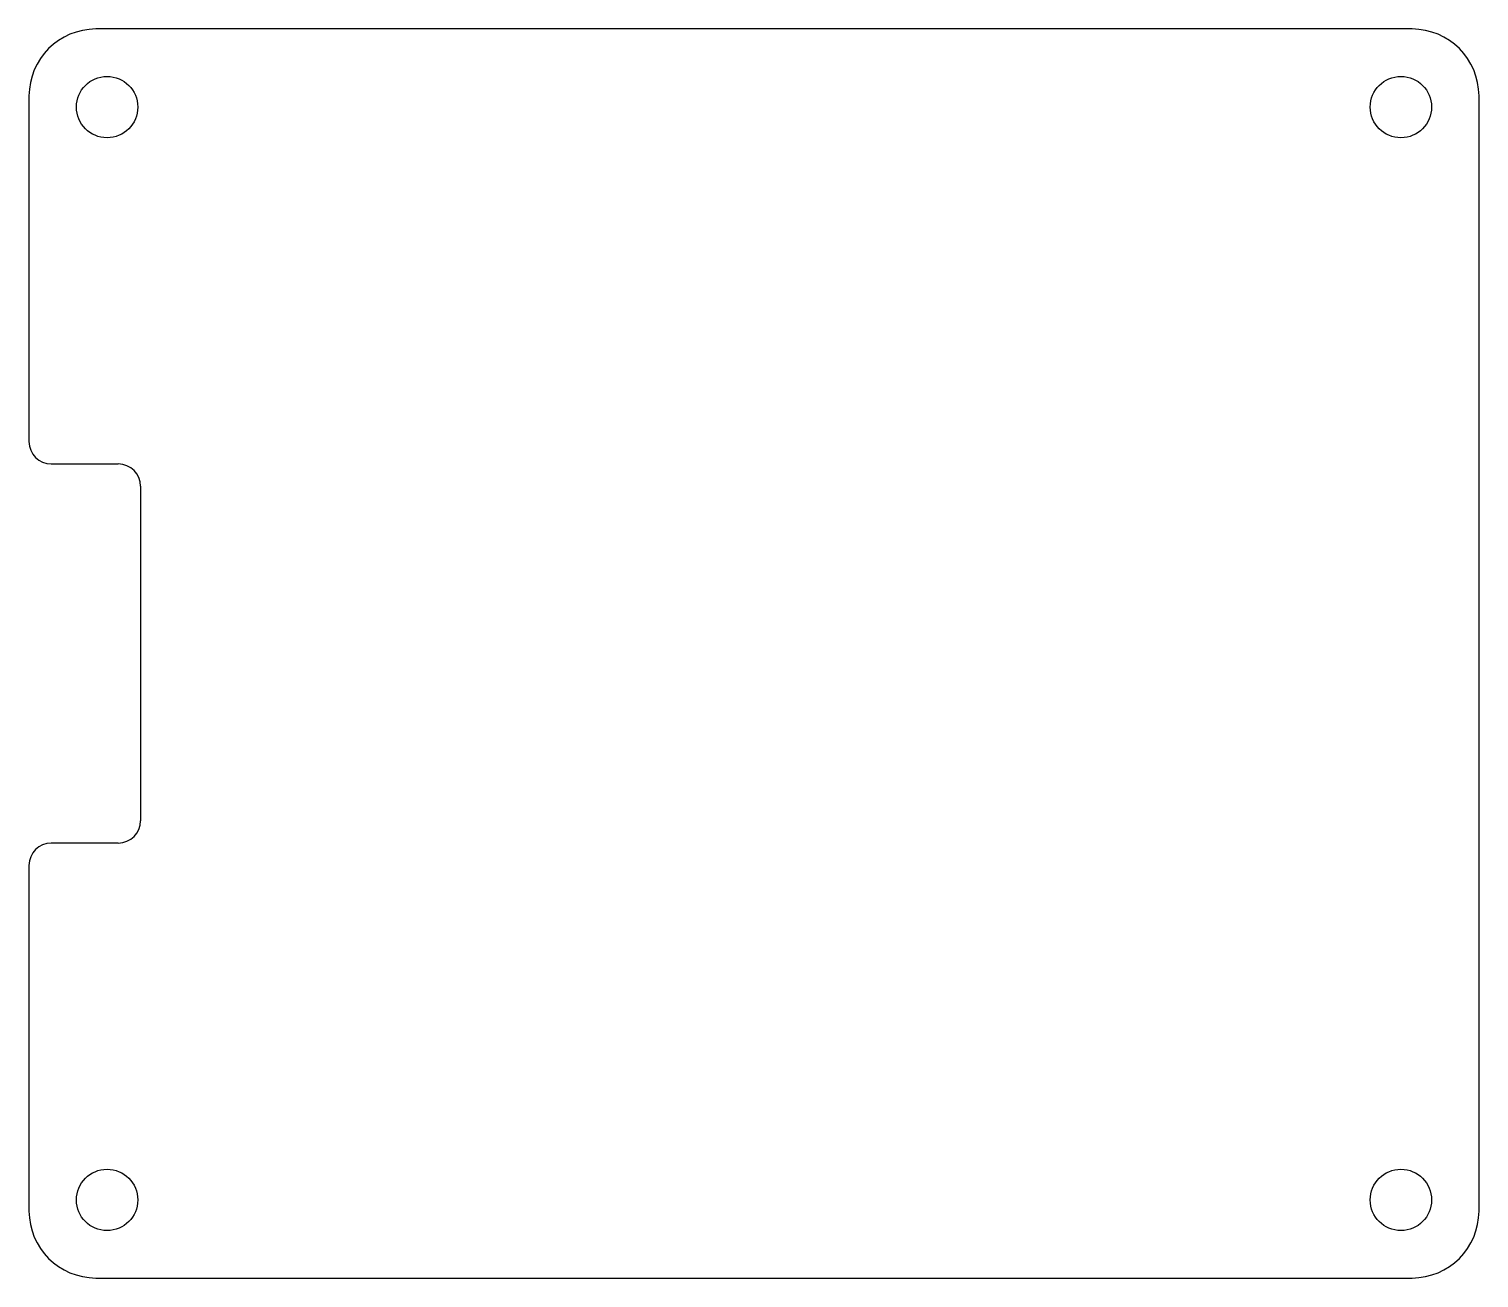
# Model space of a CAD drawing. Extents: x 0 to 65, y 0 to 56.
import ezdxf

# ---------------------------------------------------------------- set-up
doc = ezdxf.new("R2010")
doc.units = 0
doc.layers.add('VISIBLE', color=7, linetype='CONTINUOUS')

msp = doc.modelspace()

# ---------------------------------------------------------------- linework, layer by layer
at = {"layer": 'VISIBLE'}
for p, q in [((62, 56), (3, 56)), ((0, 53), (0, 37.5)), ((65, 3), (65, 53)), ((1, 36.5), (4, 36.5)), ((5, 35.5), (5, 20.5)), ((4, 19.5), (1, 19.5)), ((0, 18.5), (0, 3)), ((3, 0), (62, 0))]:
    msp.add_line(p, q, dxfattribs=at)
for centre in [(3.5, 52.5), (61.5, 52.5), (3.5, 3.5), (61.5, 3.5)]:
    msp.add_circle(centre, 1.375, dxfattribs=at)
for centre, radius, start, end in [((3, 53), 3, 90, 180), ((62, 53), 3, 0, 90), ((1, 37.5), 1, 180, 270), ((4, 35.5), 1, 0, 90), ((4, 20.5), 1, 270, 0), ((1, 18.5), 1, 90, 180), ((3, 3), 3, 180, 270), ((62, 3), 3, 270, 0)]:
    msp.add_arc(centre, radius, start, end, dxfattribs=at)

doc.saveas('drawing.dxf')
